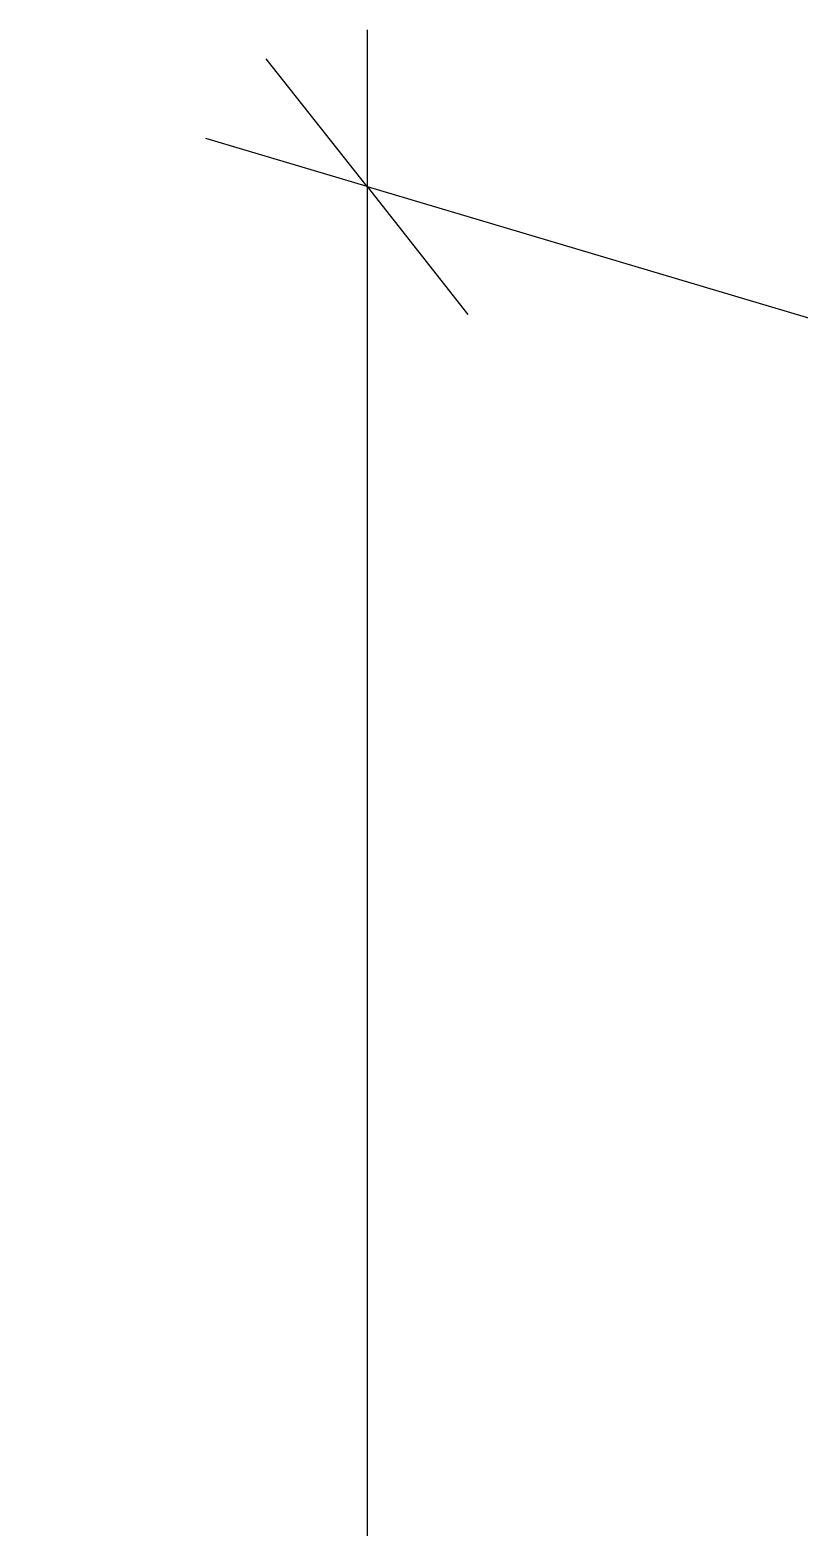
# Model space of a CAD drawing. Header units: metres. Extents: x -0.9 to 62, y -37.3 to 60.
# Drawn here: x 56.9814 to 57.2307, y -35.3133 to -34.8277 of the extents above; entities that cross this region are included whole.
import ezdxf

# ---------------------------------------------------------------- set-up
doc = ezdxf.new("R2010")
doc.units = ezdxf.units.M
doc.layers.add('A-ANNO-DIMS', color=7, linetype='Continuous', lineweight=5)
doc.layers.add('A-ANNO-DIMS-25', color=7, linetype='Continuous', lineweight=5)
doc.styles.add('Arial_2', font='arial.ttf', dxfattribs={"height": 0.075})
doc.dimstyles.new('Diagonal_-_2_mm_Arial_-_PRETO', dxfattribs={"dimscale": 0.3048, "dimtxt": 0.076519, "dimasz": 0.246063, "dimexe": 0.19685, "dimexo": 0.123031, "dimgap": 0.04101, "dimtad": 1, "dimrnd": 0.01, "dimzin": 0, "dimdsep": 46, "dimtxsty": 'Arial_2', "dimblk1": 'OBLIQUE', "dimblk2": 'OBLIQUE', "dimsah": 1, "dimcen": 0.09, "dimdle": 0.19685, "dimazin": 0, "dimtfac": 1, "dimtdec": 4, "dimtix": 1, "dimtmove": 0, "dimatfit": 3, "dimfxl": 1, "dimtvp": 1, "dimtolj": 1, "dimtzin": 0, "dimarcsym": 2})

# ---------------------------------------------------------------- blocks, each defined once
blk = doc.blocks.new('DIMBLOCK39-3D_DT_04')
at = {"layer": 'A-ANNO-DIMS-25'}
for p, q in [((57.09081, -34.8277), (57.09081, -36.03099)), ((57.09081, -34.87854), (57.03846, -34.86297)), ((57.09081, -34.87854), (57.52562, -35.0078)), ((57.09081, -35.98015), (57.03846, -35.96458)), ((57.09081, -35.98015), (57.74778, -36.17546))]:
    blk.add_line(p, q, dxfattribs=at)
at = {"layer": 'A-ANNO-DIMS-25', "lineweight": 20}
for p, q in [((57.09081, -34.87854), (57.05809, -34.83703)), ((57.09081, -34.87854), (57.12353, -34.92004)), ((57.09081, -35.98015), (57.05809, -35.93864)), ((57.09081, -35.98015), (57.12353, -36.02165))]:
    blk.add_line(p, q, dxfattribs=at)
at = {"layer": 'A-ANNO-DIMS-25', "color": 0, "insert": (56.98253, -35.52734), "char_height": 0.075, "width": 0.2429787, "attachment_point": 1, "rotation": 90, "line_spacing_factor": 0.941778, "style": 'Arial_2'}
blk.add_mtext('1,30', dxfattribs=at)
blk = doc.blocks.new('_Oblique')
at = {"color": 0, "linetype": 'ByBlock', "lineweight": -2}
blk.add_line((-0.5, -0.5), (0.5, 0.5), dxfattribs=at)

msp = doc.modelspace()

# ---------------------------------------------------------------- dimensions: what is measured, and where the dimension line sits
at = {"layer": 'A-ANNO-DIMS'}
dim = msp.add_linear_dim(base=(57.09081, -36.18518), p1=(57.55834, -35.01753), p2=(57.7805, -36.18518), angle=90, dimstyle='Diagonal_-_2_mm_Arial_-_PRETO', override={"dimpost": '<>', "dimfxl": 1.188604}, dxfattribs=at)
dim.commit()
dim.dimension.update_dxf_attribs({"geometry": 'DIMBLOCK39-3D_DT_04', "text_midpoint": (57.04065, -35.60136)})

doc.saveas('drawing.dxf')
